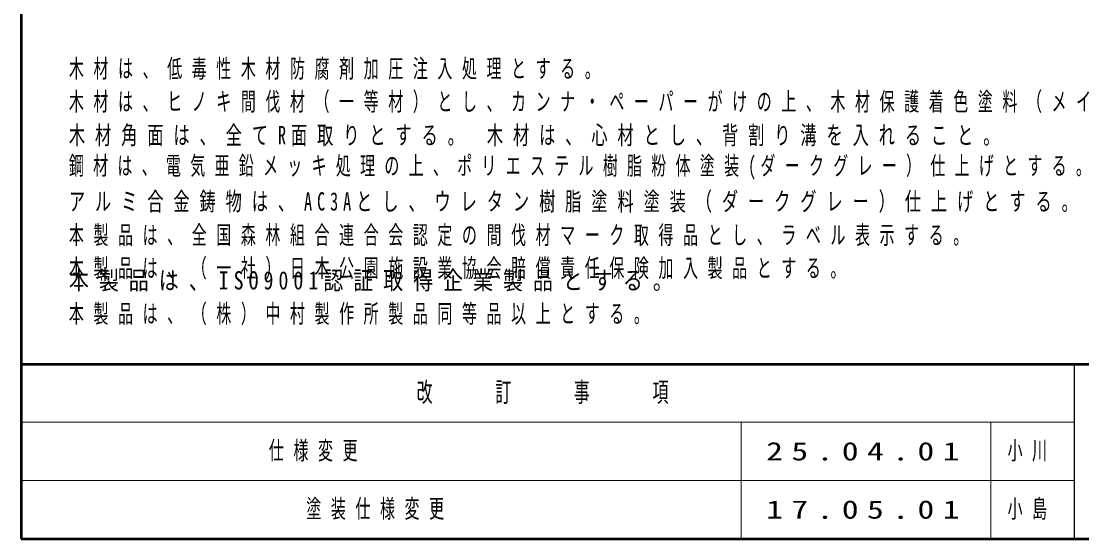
# Model space of a CAD drawing. Units: millimetres on the paper, scale 1:20. Extents: x -365 to 0, y 0 to 257.
# Drawn here: x -365 to -237.6, y 0 to 62.2 of the extents above; entities that cross this region are included whole.
import ezdxf

# ---------------------------------------------------------------- set-up
doc = ezdxf.new("R2010")
doc.units = ezdxf.units.MM
doc.layers.add('LY_1', color=7, linetype='Continuous', lineweight=25)
doc.layers.add('LY_3', color=7, linetype='Continuous', lineweight=13)
doc.styles.add('ＭＳ ゴシック', font='')
doc.styles.get('ＭＳ ゴシック').set_extended_font_data('MS Gothic')

msp = doc.modelspace()

# ---------------------------------------------------------------- linework, layer by layer
at = {"layer": 'LY_3', "lineweight": 50}
for p, q in [((-365, 257), (-365, 0)), ((-365, 21), (0, 21)), ((-365, 0), (0, 0))]:
    msp.add_line(p, q, dxfattribs=at)
at = {"layer": 'LY_3', "lineweight": 25}
msp.add_line((-238.5, 21), (-238.5, 0), dxfattribs=at)
at = {"layer": 'LY_3'}
for p, q in [((-365, 14), (-238.5, 14)), ((-278.5, 14), (-278.5, 0)), ((-248.5, 14), (-248.5, 0)), ((-365, 7), (-238.5, 7))]:
    msp.add_line(p, q, dxfattribs=at)

# ---------------------------------------------------------------- texts
at = {"layer": 'LY_1', "char_height": 2.199, "style": 'ＭＳ ゴシック'}
for s, insert, attachment_point in [('\\T1.64;\\W0.6;木材は、低毒性木材防腐剤加圧注入処理とする。', (-359.273, 55.154), 7), ('\\T1.64;\\W0.6;木材は、ヒノキ間伐材（一等材）とし、カンナ・ペーパーがけの上、木材保護着色塗料（メイプル）塗装仕上げとする。', (-359.273, 51.154), 7), ('\\T1.61;\\W0.65;木材角面は、全てR面取りとする。\\~木材は、心材とし、背割り溝を入れること。', (-359.273, 47.154), 7), ('\\T1.62;\\W0.6;鋼材は、電気亜鉛メッキ処理の上、ポリエステル樹脂粉体塗装(ダークグレー）仕上げとする。', (-359.273, 43.154), 7), ('\\T1.61;\\W0.65;アルミ合金鋳物は、AC3Aとし、ウレタン樹脂塗料塗装（ダークグレー）仕上げとする。', (-359.273, 39.154), 7), ('\\T1.64;\\W0.6;本製品は、全国森林組合連合会認定の間伐材マーク取得品とし、ラベル表示する。', (-359.273, 35.154), 7), ('\\T1.64;\\W0.6;本製品は、（一社）日本公園施設業協会賠償責任保険加入製品とする。', (-359.273, 31.154), 7), ('\\T1.5;\\W0.8;本製品は、ISO9001認証取得企業製品とする。', (-359.273, 32.154), 1), ('\\T1.64;\\W0.6;本製品は、（株）中村製作所製品同等品以上とする。', (-359.273, 28.154), 1), ('\\T1.64;\\W0.6;仕様変更', (-335.25, 10.5), 4), ('\\T1.5;\\W1.35;25.04.01', (-275.5, 10.5), 4), ('\\T1.64;\\W0.6;小川', (-246.5, 10.5), 4), ('\\T1.64;\\W0.6;塗装仕様変更', (-330.75, 3.5), 4), ('\\T1.5;\\W1.35;17.05.01', (-275.5, 3.5), 4), ('\\T1.64;\\W0.6;小島', (-246.5, 3.5), 4)]:
    msp.add_mtext(s, dxfattribs=dict(at, insert=insert, attachment_point=attachment_point))
at = {"layer": 'LY_3', "insert": (-301.75, 17.5), "char_height": 2.346, "attachment_point": 5, "style": 'ＭＳ ゴシック'}
msp.add_mtext('\\T1.64;\\W0.6;改\u3000\u3000訂\u3000\u3000事\u3000\u3000項', dxfattribs=at)

doc.saveas('drawing.dxf')
